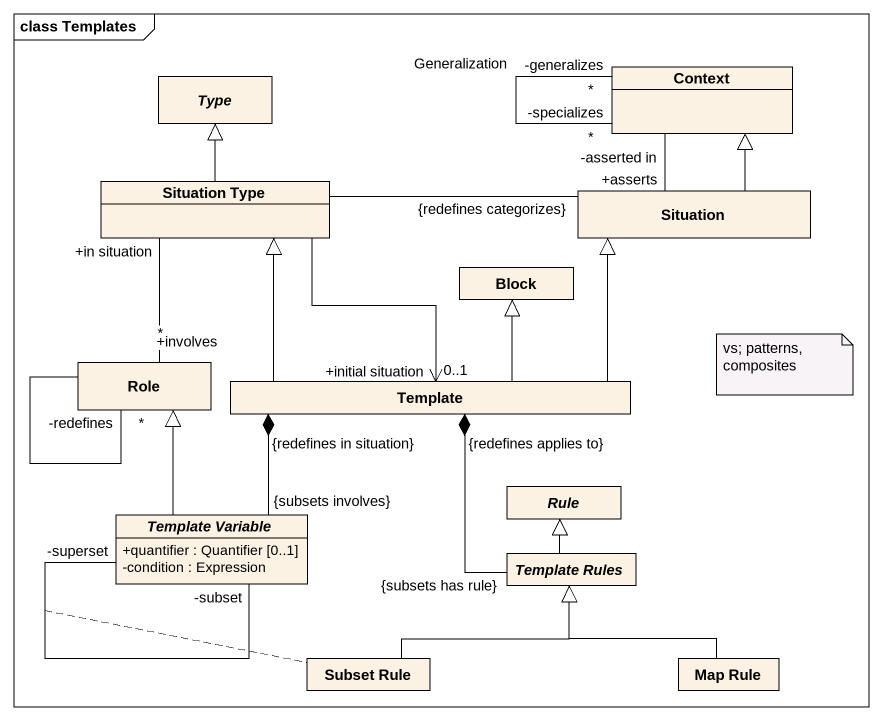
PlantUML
@startuml
mainframe class Templates
hide circle
hide empty members
skinparam classAttributeIconSize 0
abstract class Type
class Context
class "Situation Type" as Situation_Type
class Situation
class Block
class Role
class Template
abstract class "Template Variable" as Template_Variable {
  +quantifier : Quantifier [0..1]
  -condition : Expression
}
abstract class Rule
abstract class "Template Rules" as Template_Rules
class "Subset Rule" as Subset_Rule
class "Map Rule" as Map_Rule
Context "-specializes\n*" -- "-generalizes\n*" Context : Generalization
Context "-asserted in" -- "+asserts" Situation
Situation_Type -up-|> Type
Situation_Type -right- "{redefines categorizes}" Situation
Situation_Type "+in situation" -- "+involves\n*" Role
Situation_Type --> "+initial situation\n0..1" Template
Situation -up-|> Context
Role -- "-redefines\n*" Role
Template -up-|> Situation_Type
Template -up-|> Situation
Template -up-|> Block
Template "{redefines in situation}" *-- "{subsets involves}" Template_Variable
Template "{redefines applies to}" *-- "{subsets has rule}" Template_Rules
Template_Variable -up-|> Role
Template_Variable "-superset" -- "-subset" Template_Variable
(Template_Variable, Template_Variable) .. Subset_Rule
Template_Rules -up-|> Rule
Subset_Rule -right-|> Template_Rules
Map_Rule -up-|> Template_Rules
note as N1
  vs; patterns, composites
end note
@enduml
